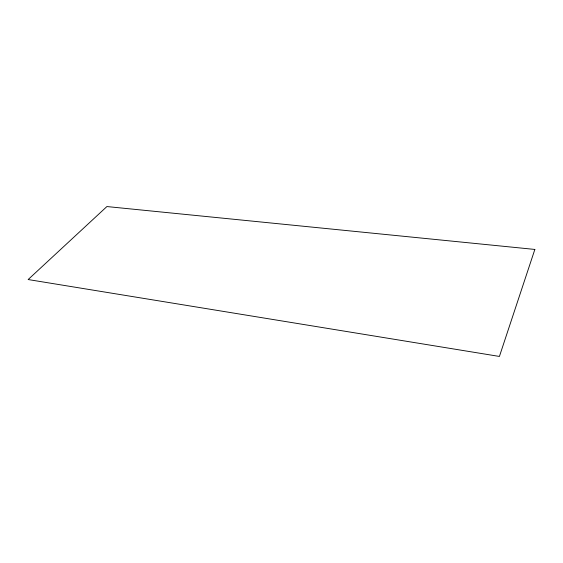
<?xml version="1.0" encoding="UTF-8"?>
<svg xmlns="http://www.w3.org/2000/svg" width="563" height="563" viewBox="0 0 563 563"><rect width="100%" height="100%" fill="white"/><g stroke="black" fill="none" stroke-linecap="round" stroke-linejoin="round"><path stroke-width="0.84" d="M534.85 249.437L499.416 356.442L28.15 279.544L106.907 206.558L534.85 249.437"/></g></svg>
